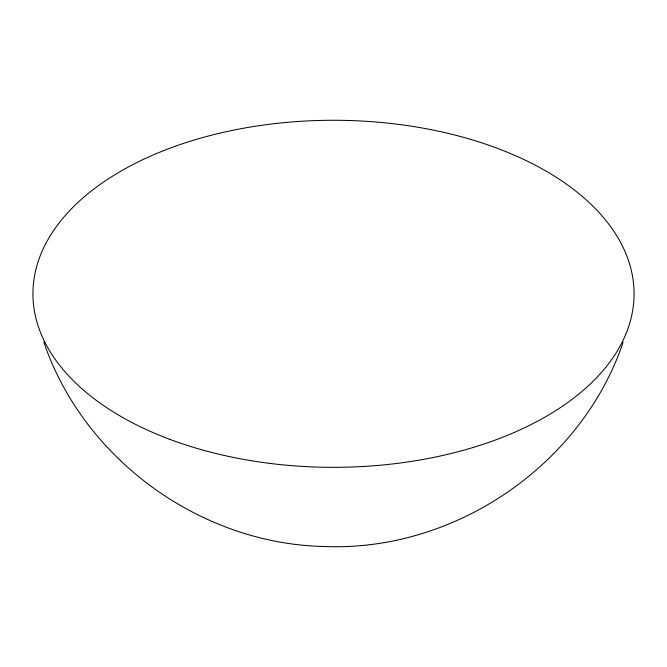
<?xml version="1.0" encoding="UTF-8"?>
<svg xmlns="http://www.w3.org/2000/svg" width="667" height="667" viewBox="0 0 667 667"><rect width="100%" height="100%" fill="white"/><g stroke="black" fill="none" stroke-linecap="round" stroke-linejoin="round"><path stroke-width="1" d="M623.161 342.113C581.549 465.633 454.019 552.068 324.004 546.49C200.484 543.855 83.542 459.355 43.839 342.113M169.802 439.336A300.559 173.528 0 0 0 633.65 302.885A300.559 173.528 0 0 0 197.048 139.186A300.559 173.528 0 0 0 169.802 439.336"/></g></svg>
